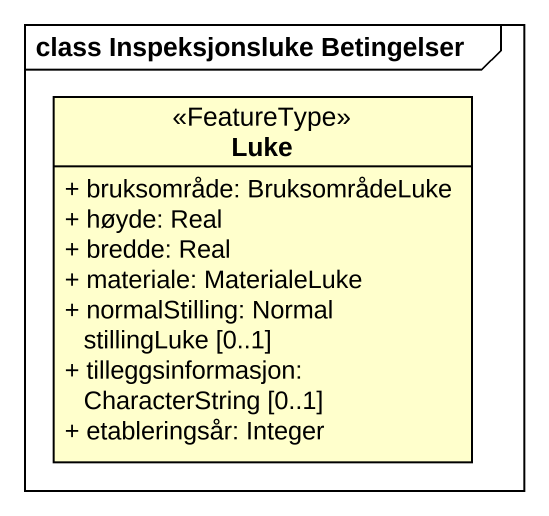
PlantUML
@startuml
mainframe class Inspeksjonsluke Betingelser
hide circle
hide empty members
skinparam classAttributeIconSize 0
class Luke <<FeatureType>> {
  + bruksområde: BruksområdeLuke
  + høyde: Real
  + bredde: Real
  + materiale: MaterialeLuke
  + normalStilling: Normal stillingLuke [0..1]
  + tilleggsinformasjon: CharacterString [0..1]
  + etableringsår: Integer
}
@enduml
